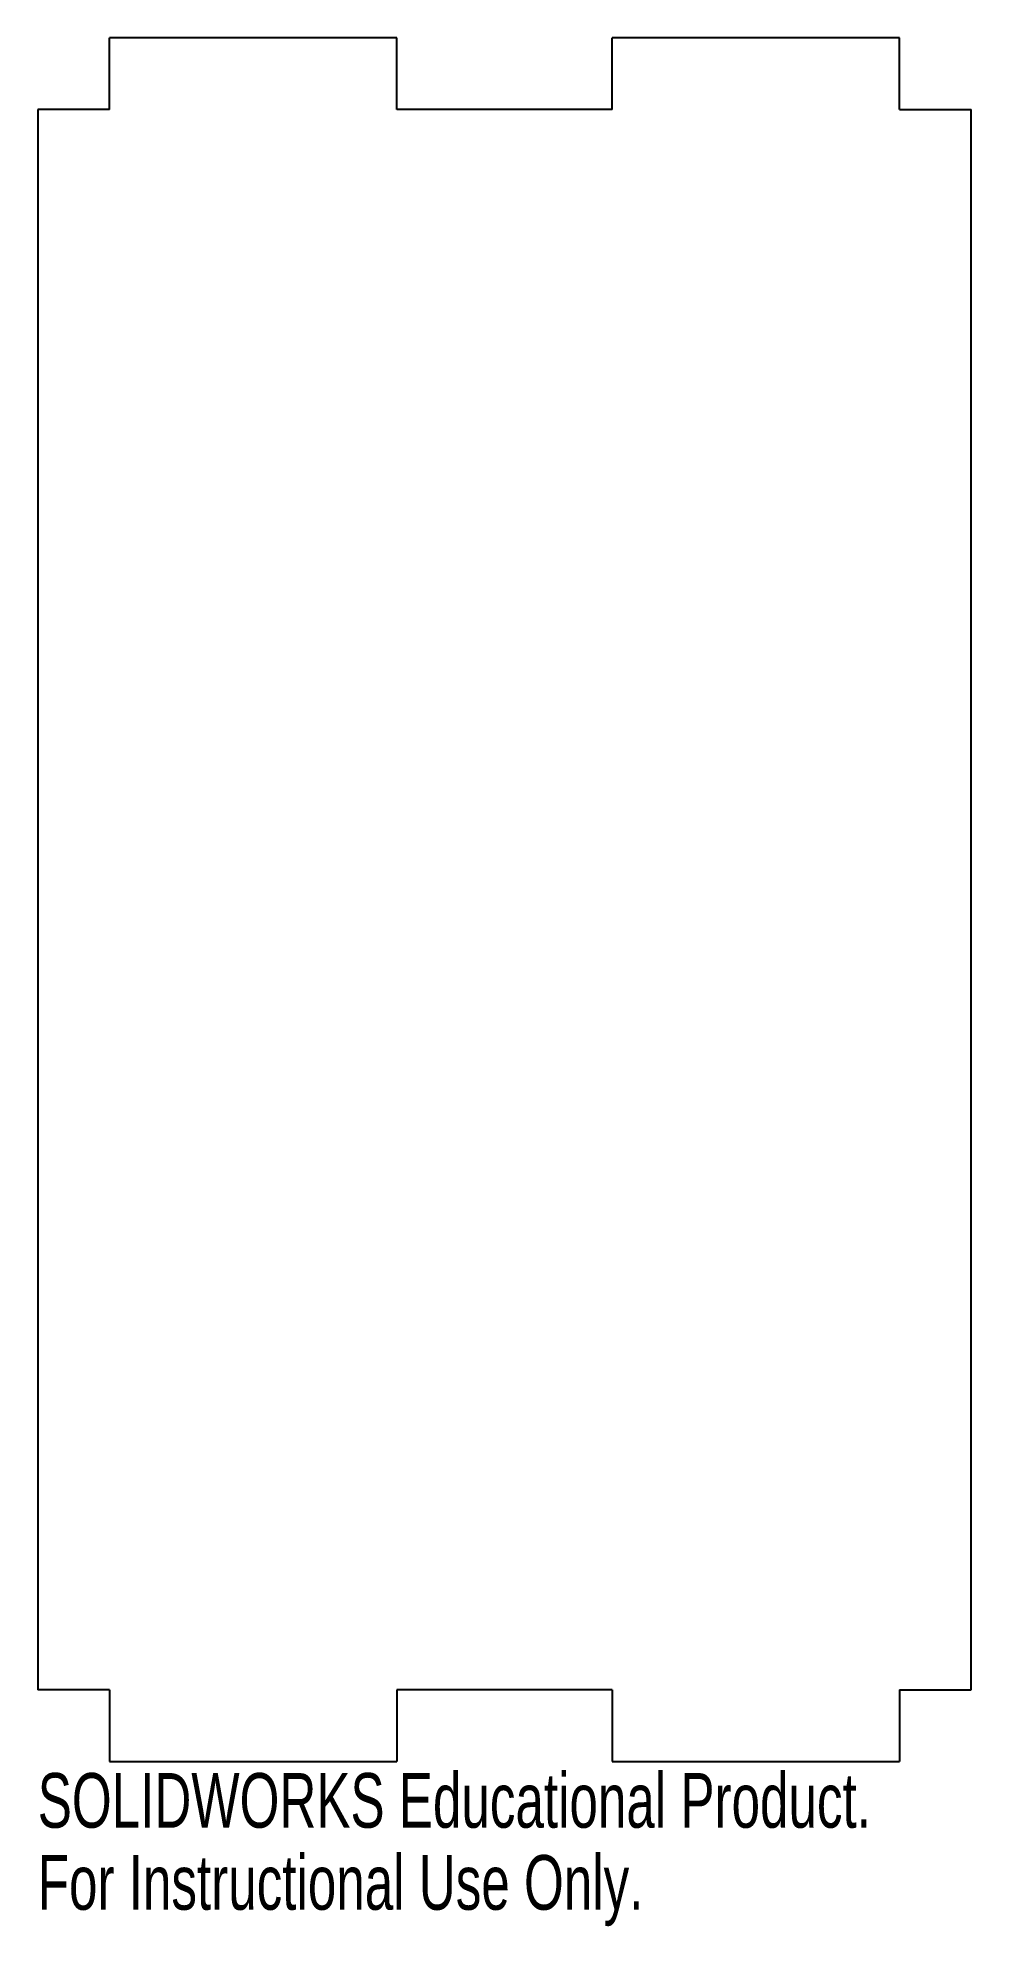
# Model space of a CAD drawing. Header units: inches. Extents: x -1.62 to 1.62, y -3.57 to 3.
import ezdxf

# ---------------------------------------------------------------- set-up
doc = ezdxf.new("R2010")
doc.units = ezdxf.units.IN
doc.header["$MEASUREMENT"] = 0
doc.styles.add('SLDTEXTSTYLE0', font='TXT', dxfattribs={"width": 0.7})

msp = doc.modelspace()

# ---------------------------------------------------------------- linework, layer by layer
at = {"color": 7, "linetype": 'Continuous', "lineweight": 25}
for p, q in [((-1.375, 2.75), (-1.375, 3)), ((-0.375, 3), (-1.375, 3)), ((-0.375, 2.75), (-0.375, 3)), ((0.375, 2.75), (0.375, 3)), ((1.375, 3), (0.375, 3)), ((1.375, 2.75), (1.375, 3)), ((-1.375, 2.75), (-1.625, 2.75)), ((-1.625, 2.75), (-1.625, -2.75)), ((0.375, 2.75), (-0.375, 2.75)), ((1.375, 2.75), (1.625, 2.75)), ((1.625, -2.75), (1.625, 2.75)), ((-1.375, -2.75), (-1.625, -2.75)), ((-1.375, -2.75), (-1.375, -3)), ((0.375, -2.75), (-0.375, -2.75)), ((-0.375, -2.75), (-0.375, -3)), ((0.375, -2.75), (0.375, -3)), ((1.375, -2.75), (1.625, -2.75)), ((1.375, -2.75), (1.375, -3)), ((-1.375, -3), (-0.375, -3)), ((0.375, -3), (1.375, -3))]:
    msp.add_line(p, q, dxfattribs=at)

# ---------------------------------------------------------------- texts
at = {"color": 7, "linetype": 'Continuous', "char_height": 0.1903, "attachment_point": 1, "style": 'SLDTEXTSTYLE0'}
for s, insert in [('SOLIDWORKS Educational Product.', (-1.625, -3.0401)), ('For Instructional Use Only.', (-1.625, -3.3256))]:
    msp.add_mtext(s, dxfattribs=dict(at, insert=insert))

doc.saveas('drawing.dxf')
